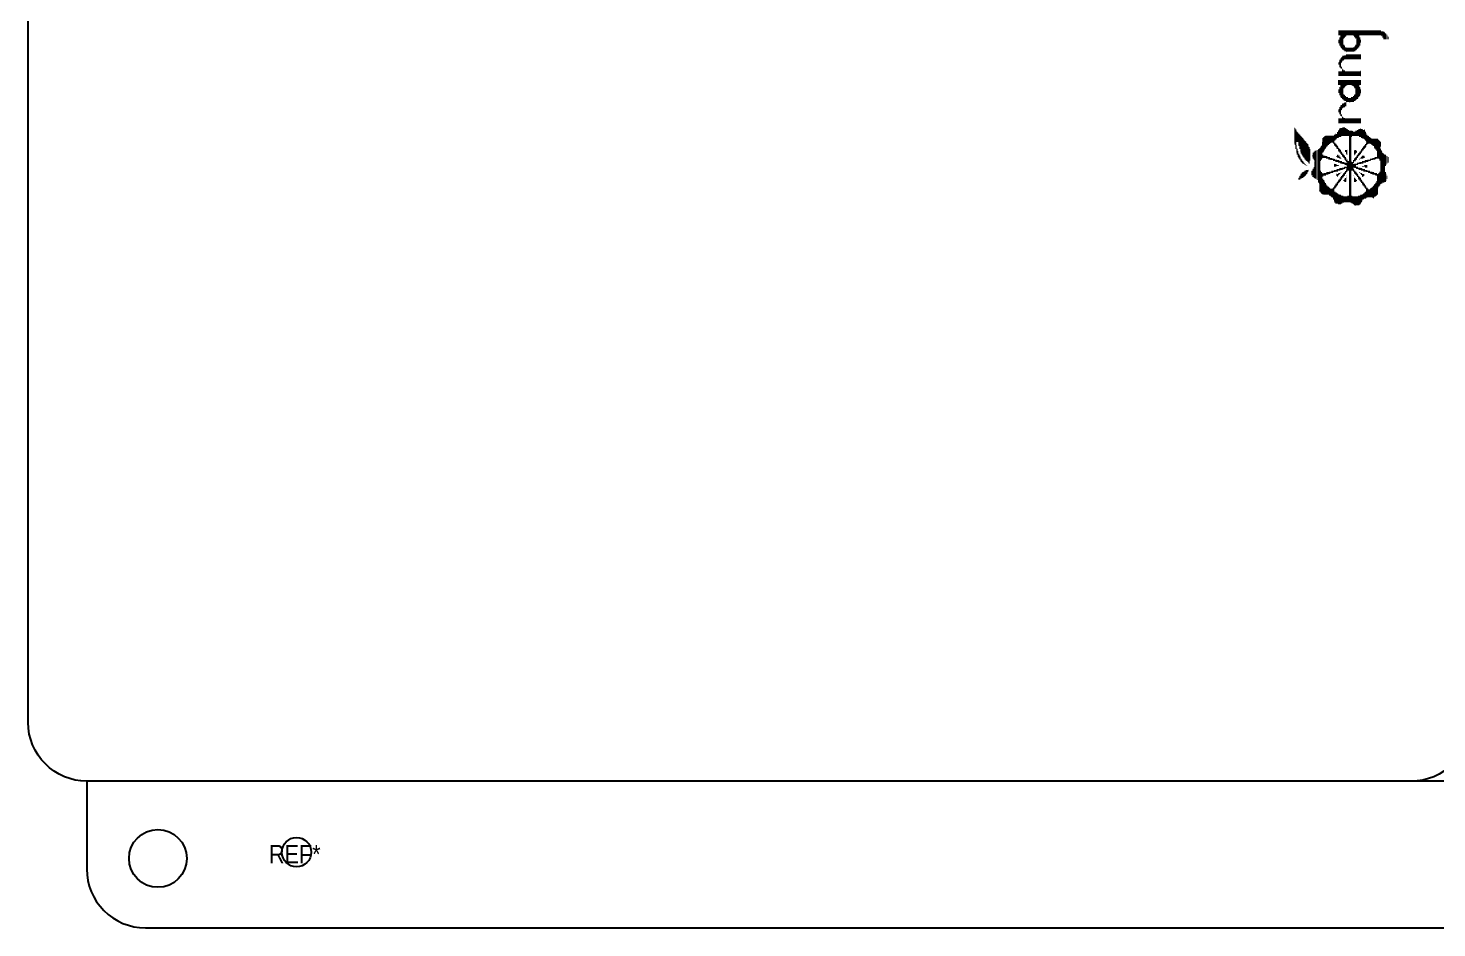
# Model space of a CAD drawing. Extents: x 0 to 107, y 0 to 124.
# Drawn here: x 0 to 48.83, y 0 to 31.17 of the extents above; entities that cross this region are included whole.
import ezdxf

# ---------------------------------------------------------------- set-up
doc = ezdxf.new("R2010")
doc.units = 0
for name, color, linetype in [('BG_OUTLINE', 254, 'CONTINUOUS'), ('BG_SILKSCREEN_TOP', 3, 'CONTINUOUS'), ('PIN_TOP', 80, 'CONTINUOUS'), ('RD_SILKSCREEN_TOP', 142, 'CONTINUOUS')]:
    doc.layers.add(name, color=color, linetype=linetype)

msp = doc.modelspace()

# ---------------------------------------------------------------- linework, layer by layer
at = {"layer": 'BG_OUTLINE'}
for points in [[(0, 7.112), (0, 58.059066, -0.414214), (2.032, 60.091066), (47.950882, 60.091066, -0.414214), (49.982882, 58.059066), (49.982882, 7.112, -0.414214), (47.950882, 5.08), (2.032, 5.08, -0.414214), (0, 7.112)], [(49.982882, 7.112), (49.982882, 58.059066, -0.414214), (52.014882, 60.091066), (97.933764, 60.091066, -0.414214), (99.965764, 58.059066), (99.965764, 7.112, -0.414214), (97.933764, 5.08), (2.032, 5.08), (2.032, 2.032, 0.414214), (4.064, 0), (95.901764, 0, 0.414214), (97.933764, 2.032), (97.933764, 5.08)]]:
    msp.add_lwpolyline(points, format="xyb", dxfattribs=at)
at = {"layer": 'BG_SILKSCREEN_TOP', "const_width": 0.017272}
for points in [[(45.427646, 30.922976), (45.427646, 31.096712)], [(45.427646, 30.644846), (45.427646, 30.766512)], [(45.445172, 30.922976), (45.445172, 31.096712)], [(45.445172, 30.644846), (45.445172, 30.766512)], [(45.462444, 30.922976), (45.462444, 31.096712)], [(45.462444, 30.557978), (45.462444, 30.85338)], [(45.479716, 30.922976), (45.479716, 31.096712)], [(45.479716, 30.557978), (45.479716, 30.85338)], [(45.497242, 30.505908), (45.497242, 31.096712)], [(45.514514, 30.47111), (45.514514, 31.096712)], [(45.53204, 30.47111), (45.53204, 31.096712)], [(45.549312, 30.436566), (45.549312, 31.096712)], [(45.566584, 30.41904), (45.566584, 31.096712)], [(45.58411, 30.41904), (45.58411, 31.096712)], [(45.601382, 30.80131), (45.601382, 31.096712)], [(45.618908, 30.818582), (45.618908, 31.096712)], [(45.63618, 30.836108), (45.63618, 31.096712)], [(45.653452, 30.870906), (45.653452, 31.096712)], [(45.670978, 30.870906), (45.670978, 31.096712)], [(45.68825, 30.888178), (45.68825, 31.096712)], [(45.705776, 30.922976), (45.705776, 31.096712)], [(45.723048, 30.922976), (45.723048, 31.096712)], [(45.74032, 30.922976), (45.74032, 31.096712)], [(45.757846, 30.922976), (45.757846, 31.096712)], [(45.775118, 30.922976), (45.775118, 31.096712)], [(45.792644, 30.922976), (45.792644, 31.096712)], [(45.809916, 30.922976), (45.809916, 31.096712)], [(45.827188, 30.922976), (45.827188, 31.096712)], [(45.844714, 30.922976), (45.844714, 31.096712)], [(45.861986, 30.922976), (45.861986, 31.096712)], [(45.879512, 30.922976), (45.879512, 31.096712)], [(45.896784, 30.922976), (45.896784, 31.096712)], [(45.914056, 30.922976), (45.914056, 31.096712)], [(45.931582, 30.90545), (45.931582, 31.096712)], [(45.948854, 30.90545), (45.948854, 31.096712)], [(45.96638, 30.870906), (45.96638, 31.096712)], [(45.983652, 30.85338), (45.983652, 31.096712)], [(46.000924, 30.836108), (46.000924, 31.096712)], [(46.01845, 30.80131), (46.01845, 31.096712)], [(46.035722, 30.818582), (46.035722, 31.096712)], [(46.053248, 30.41904), (46.053248, 31.096712)], [(46.07052, 30.453838), (46.07052, 31.096712)], [(46.087792, 30.453838), (46.087792, 31.096712)], [(46.105318, 30.47111), (46.105318, 31.096712)], [(46.12259, 30.505908), (46.12259, 31.096712)], [(46.140116, 30.505908), (46.140116, 31.096712)], [(46.157388, 30.922976), (46.157388, 31.096712)], [(46.157388, 30.557978), (46.157388, 30.85338)], [(46.17466, 30.922976), (46.17466, 31.096712)], [(46.17466, 30.557978), (46.17466, 30.85338)], [(46.192186, 30.922976), (46.192186, 31.096712)], [(46.192186, 30.662372), (46.192186, 30.766512)], [(46.209458, 30.922976), (46.209458, 31.096712)], [(46.226984, 30.922976), (46.226984, 31.096712)], [(46.244256, 30.922976), (46.244256, 31.096712)], [(46.261528, 30.922976), (46.261528, 31.096712)], [(46.279054, 30.922976), (46.279054, 31.096712)], [(46.296326, 30.922976), (46.296326, 31.096712)], [(46.313852, 30.922976), (46.313852, 31.096712)], [(46.331124, 30.922976), (46.331124, 31.096712)], [(46.34865, 30.922976), (46.34865, 31.096712)], [(46.365922, 30.922976), (46.365922, 31.096712)], [(46.383194, 30.922976), (46.383194, 31.096712)], [(46.40072, 30.922976), (46.40072, 31.096712)], [(46.417992, 30.922976), (46.417992, 31.096712)], [(46.435518, 30.922976), (46.435518, 31.096712)], [(46.45279, 30.922976), (46.45279, 31.096712)], [(46.470062, 30.922976), (46.470062, 31.096712)], [(46.487588, 30.922976), (46.487588, 31.096712)], [(46.50486, 30.922976), (46.50486, 31.096712)], [(46.522386, 30.922976), (46.522386, 31.096712)], [(46.539658, 30.922976), (46.539658, 31.096712)], [(46.55693, 30.922976), (46.55693, 31.096712)], [(46.574456, 30.922976), (46.574456, 31.096712)], [(46.591728, 30.922976), (46.591728, 31.096712)], [(46.609254, 30.922976), (46.609254, 31.096712)], [(46.626526, 30.922976), (46.626526, 31.096712)], [(46.643798, 30.922976), (46.643798, 31.096712)], [(46.661324, 30.922976), (46.661324, 31.096712)], [(46.678596, 30.922976), (46.678596, 31.096712)], [(46.696122, 30.922976), (46.696122, 31.096712)], [(46.713394, 30.922976), (46.713394, 31.096712)], [(46.730666, 30.922976), (46.730666, 31.096712)], [(46.748192, 30.922976), (46.748192, 31.096712)], [(46.765464, 30.922976), (46.765464, 31.096712)], [(46.78299, 30.922976), (46.78299, 31.096712)], [(46.800262, 30.922976), (46.800262, 31.096712)], [(46.817534, 30.922976), (46.817534, 31.096712)], [(46.83506, 30.922976), (46.83506, 31.096712)], [(46.852332, 30.922976), (46.852332, 31.096712)], [(46.869858, 30.922976), (46.869858, 31.096712)], [(46.88713, 30.922976), (46.88713, 31.096712)], [(46.904402, 30.888178), (46.904402, 31.061914)], [(46.921928, 30.90545), (46.921928, 31.061914)], [(46.9392, 30.90545), (46.9392, 31.061914)], [(46.956726, 30.836108), (46.956726, 31.061914)], [(46.973998, 30.836108), (46.973998, 31.061914)], [(46.99127, 30.784038), (46.99127, 31.044642)], [(47.008796, 30.784038), (47.008796, 31.044642)], [(47.026068, 30.784038), (47.026068, 31.027116)], [(47.043594, 30.784038), (47.043594, 30.992318)], [(47.060866, 30.784038), (47.060866, 30.992318)], [(47.078138, 30.784038), (47.078138, 30.975046)], [(47.095664, 30.784038), (47.095664, 30.940248)], [(47.112936, 30.784038), (47.112936, 30.940248)], [(47.130462, 30.784038), (47.130462, 30.888178)], [(47.147734, 30.784038), (47.147734, 30.870906)], [(45.601382, 30.401768), (45.601382, 30.592776)], [(45.618908, 30.401768), (45.618908, 30.592776)], [(45.63618, 30.36697), (45.63618, 30.557978)], [(45.653452, 30.36697), (45.653452, 30.505908)], [(45.670978, 30.36697), (45.670978, 30.505908)], [(45.68825, 30.332172), (45.68825, 30.505908)], [(45.705776, 30.349698), (45.705776, 30.488636)], [(45.723048, 30.349698), (45.723048, 30.488636)], [(45.74032, 30.349698), (45.74032, 30.488636)], [(45.757846, 30.349698), (45.757846, 30.488636)], [(45.775118, 30.349698), (45.775118, 30.488636)], [(45.792644, 30.349698), (45.792644, 30.488636)], [(45.809916, 30.349698), (45.809916, 30.488636)], [(45.827188, 30.349698), (45.827188, 30.488636)], [(45.844714, 30.349698), (45.844714, 30.488636)], [(45.861986, 30.349698), (45.861986, 30.488636)], [(45.879512, 30.349698), (45.879512, 30.488636)], [(45.896784, 30.349698), (45.896784, 30.488636)], [(45.914056, 30.349698), (45.914056, 30.488636)], [(45.931582, 30.349698), (45.931582, 30.505908)], [(45.948854, 30.349698), (45.948854, 30.505908)], [(45.96638, 30.36697), (45.96638, 30.505908)], [(45.983652, 30.36697), (45.983652, 30.540706)], [(46.000924, 30.36697), (46.000924, 30.557978)], [(46.01845, 30.401768), (46.01845, 30.592776)], [(46.035722, 30.401768), (46.035722, 30.592776)], [(45.427646, 29.897832), (45.427646, 29.9847)], [(45.445172, 29.897832), (45.445172, 30.001972)], [(45.462444, 29.810964), (45.462444, 30.071568)], [(45.479716, 29.810964), (45.479716, 30.071568)], [(45.497242, 29.776166), (45.497242, 30.123638)], [(45.514514, 29.967428), (45.514514, 30.158436)], [(45.514514, 29.758894), (45.514514, 29.828236)], [(45.53204, 29.967428), (45.53204, 30.158436)], [(45.53204, 29.758894), (45.53204, 29.828236)], [(45.549312, 30.001972), (45.549312, 30.175962)], [(45.566584, 30.03677), (45.566584, 30.210506)], [(45.58411, 30.03677), (45.58411, 30.210506)], [(45.601382, 30.054296), (45.601382, 30.210506)], [(45.618908, 30.071568), (45.618908, 30.210506)], [(45.63618, 30.089094), (45.63618, 30.228032)], [(45.653452, 30.089094), (45.653452, 30.228032)], [(45.670978, 30.089094), (45.670978, 30.228032)], [(45.68825, 30.089094), (45.68825, 30.26283)], [(45.705776, 30.089094), (45.705776, 30.26283)], [(45.723048, 30.089094), (45.723048, 30.26283)], [(45.74032, 30.089094), (45.74032, 30.26283)], [(45.757846, 30.089094), (45.757846, 30.26283)], [(45.775118, 30.089094), (45.775118, 30.26283)], [(45.792644, 30.089094), (45.792644, 30.26283)], [(45.809916, 30.089094), (45.809916, 30.26283)], [(45.827188, 30.089094), (45.827188, 30.26283)], [(45.844714, 30.089094), (45.844714, 30.26283)], [(45.861986, 30.089094), (45.861986, 30.26283)], [(45.879512, 30.089094), (45.879512, 30.26283)], [(45.896784, 30.089094), (45.896784, 30.26283)], [(45.914056, 30.089094), (45.914056, 30.26283)], [(45.931582, 30.089094), (45.931582, 30.26283)], [(45.948854, 30.089094), (45.948854, 30.26283)], [(45.96638, 30.089094), (45.96638, 30.26283)], [(45.983652, 30.089094), (45.983652, 30.26283)], [(46.000924, 30.089094), (46.000924, 30.26283)], [(46.01845, 30.089094), (46.01845, 30.26283)], [(46.035722, 30.089094), (46.035722, 30.26283)], [(46.053248, 30.089094), (46.053248, 30.26283)], [(46.07052, 30.089094), (46.07052, 30.26283)], [(46.087792, 30.089094), (46.087792, 30.26283)], [(46.105318, 30.089094), (46.105318, 30.26283)], [(46.12259, 30.089094), (46.12259, 30.26283)], [(46.140116, 30.089094), (46.140116, 30.26283)], [(46.157388, 30.089094), (46.157388, 30.26283)], [(46.17466, 30.089094), (46.17466, 30.26283)], [(46.192186, 30.089094), (46.192186, 30.26283)], [(45.410374, 29.202888), (45.410374, 29.376624)], [(45.427646, 29.515562), (45.427646, 29.672026)], [(45.427646, 29.202888), (45.427646, 29.376624)], [(45.445172, 29.515562), (45.445172, 29.672026)], [(45.445172, 29.202888), (45.445172, 29.376624)], [(45.462444, 29.515562), (45.462444, 29.672026)], [(45.462444, 29.202888), (45.462444, 29.376624)], [(45.479716, 29.515562), (45.479716, 29.672026)], [(45.479716, 29.202888), (45.479716, 29.376624)], [(45.497242, 29.515562), (45.497242, 29.672026)], [(45.497242, 28.768548), (45.497242, 29.376624)], [(45.514514, 29.515562), (45.514514, 29.672026)], [(45.514514, 28.751022), (45.514514, 29.376624)], [(45.53204, 29.515562), (45.53204, 29.672026)], [(45.53204, 28.751022), (45.53204, 29.376624)], [(45.549312, 29.515562), (45.549312, 29.776166)], [(45.549312, 28.716478), (45.549312, 29.376624)], [(45.566584, 29.515562), (45.566584, 29.741368)], [(45.566584, 28.698952), (45.566584, 29.376624)], [(45.58411, 29.515562), (45.58411, 29.741368)], [(45.58411, 28.698952), (45.58411, 29.376624)], [(45.601382, 29.515562), (45.601382, 29.706824)], [(45.601382, 29.081222), (45.601382, 29.376624)], [(45.618908, 29.515562), (45.618908, 29.706824)], [(45.618908, 29.081222), (45.618908, 29.376624)], [(45.63618, 29.515562), (45.63618, 29.706824)], [(45.63618, 29.11602), (45.63618, 29.376624)], [(45.653452, 29.515562), (45.653452, 29.672026)], [(45.653452, 29.150818), (45.653452, 29.376624)], [(45.670978, 29.515562), (45.670978, 29.672026)], [(45.670978, 29.150818), (45.670978, 29.376624)], [(45.68825, 29.515562), (45.68825, 29.672026)], [(45.68825, 29.16809), (45.68825, 29.376624)], [(45.705776, 29.515562), (45.705776, 29.672026)], [(45.705776, 29.185616), (45.705776, 29.376624)], [(45.723048, 29.515562), (45.723048, 29.672026)], [(45.723048, 29.185616), (45.723048, 29.376624)], [(45.74032, 29.515562), (45.74032, 29.672026)], [(45.74032, 29.202888), (45.74032, 29.376624)], [(45.757846, 29.515562), (45.757846, 29.672026)], [(45.757846, 29.202888), (45.757846, 29.376624)], [(45.775118, 29.515562), (45.775118, 29.672026)], [(45.775118, 29.202888), (45.775118, 29.376624)], [(45.792644, 29.515562), (45.792644, 29.672026)], [(45.792644, 29.202888), (45.792644, 29.376624)], [(45.809916, 29.515562), (45.809916, 29.672026)], [(45.809916, 29.202888), (45.809916, 29.376624)], [(45.827188, 29.515562), (45.827188, 29.672026)], [(45.827188, 29.202888), (45.827188, 29.376624)], [(45.844714, 29.515562), (45.844714, 29.672026)], [(45.844714, 29.202888), (45.844714, 29.376624)], [(45.861986, 29.515562), (45.861986, 29.672026)], [(45.861986, 29.202888), (45.861986, 29.376624)], [(45.879512, 29.515562), (45.879512, 29.672026)], [(45.879512, 29.185616), (45.879512, 29.376624)], [(45.896784, 29.515562), (45.896784, 29.672026)], [(45.896784, 29.185616), (45.896784, 29.376624)], [(45.914056, 29.515562), (45.914056, 29.672026)], [(45.914056, 29.16809), (45.914056, 29.376624)], [(45.931582, 29.515562), (45.931582, 29.672026)], [(45.931582, 29.150818), (45.931582, 29.376624)], [(45.948854, 29.515562), (45.948854, 29.672026)], [(45.948854, 29.150818), (45.948854, 29.376624)], [(45.96638, 29.515562), (45.96638, 29.672026)], [(45.96638, 29.11602), (45.96638, 29.376624)], [(45.983652, 29.515562), (45.983652, 29.672026)], [(45.983652, 29.081222), (45.983652, 29.376624)], [(46.000924, 29.515562), (46.000924, 29.672026)], [(46.000924, 29.081222), (46.000924, 29.376624)], [(46.01845, 29.515562), (46.01845, 29.672026)], [(46.01845, 28.664154), (46.01845, 29.376624)], [(46.035722, 29.515562), (46.035722, 29.672026)], [(46.035722, 28.68168), (46.035722, 29.376624)], [(46.053248, 29.515562), (46.053248, 29.672026)], [(46.053248, 28.698952), (46.053248, 29.376624)], [(46.07052, 29.515562), (46.07052, 29.672026)], [(46.07052, 28.716478), (46.07052, 29.376624)], [(46.087792, 29.515562), (46.087792, 29.672026)], [(46.087792, 28.716478), (46.087792, 29.376624)], [(46.105318, 29.515562), (46.105318, 29.672026)], [(46.105318, 28.73375), (46.105318, 29.376624)], [(46.12259, 29.515562), (46.12259, 29.672026)], [(46.12259, 28.78582), (46.12259, 29.376624)], [(46.140116, 29.515562), (46.140116, 29.672026)], [(46.140116, 28.78582), (46.140116, 29.376624)], [(46.157388, 29.515562), (46.157388, 29.672026)], [(46.157388, 29.202888), (46.157388, 29.376624)], [(46.17466, 29.515562), (46.17466, 29.672026)], [(46.17466, 29.202888), (46.17466, 29.376624)], [(46.192186, 29.49829), (46.192186, 29.689298)], [(46.192186, 29.202888), (46.192186, 29.376624)], [(45.427646, 28.924758), (45.427646, 29.046424)], [(45.445172, 28.924758), (45.445172, 29.046424)], [(45.462444, 28.83789), (45.462444, 29.133292)], [(45.479716, 28.83789), (45.479716, 29.11602)], [(45.601382, 28.664154), (45.601382, 28.872688)], [(45.618908, 28.664154), (45.618908, 28.872688)], [(45.63618, 28.646882), (45.63618, 28.855416)], [(45.653452, 28.646882), (45.653452, 28.820618)], [(45.670978, 28.646882), (45.670978, 28.820618)], [(45.931582, 28.612084), (45.931582, 28.820618)], [(45.948854, 28.612084), (45.948854, 28.820618)], [(45.96638, 28.646882), (45.96638, 28.855416)], [(45.983652, 28.646882), (45.983652, 28.872688)], [(46.000924, 28.646882), (46.000924, 28.872688)], [(46.157388, 28.820618), (46.157388, 29.133292)], [(46.17466, 28.83789), (46.17466, 29.11602)], [(46.192186, 28.907486), (46.192186, 29.046424)], [(45.427646, 28.24734), (45.427646, 28.35148)], [(45.445172, 28.24734), (45.445172, 28.369006)], [(45.462444, 28.177744), (45.462444, 28.438348)], [(45.479716, 28.177744), (45.479716, 28.438348)], [(45.497242, 28.125674), (45.497242, 28.490418)], [(45.514514, 28.316682), (45.514514, 28.507944)], [(45.53204, 28.334208), (45.53204, 28.507944)], [(45.549312, 28.369006), (45.549312, 28.542742)], [(45.566584, 28.40355), (45.566584, 28.560014)], [(45.58411, 28.40355), (45.58411, 28.560014)], [(45.601382, 28.421076), (45.601382, 28.560014)], [(45.618908, 28.421076), (45.618908, 28.577286)], [(45.63618, 28.421076), (45.63618, 28.594812)], [(45.653452, 28.455874), (45.653452, 28.594812)], [(45.670978, 28.455874), (45.670978, 28.594812)], [(45.68825, 28.455874), (45.68825, 28.78582)], [(45.705776, 28.612084), (45.705776, 28.78582)], [(45.723048, 28.612084), (45.723048, 28.78582)], [(45.74032, 28.612084), (45.74032, 28.78582)], [(45.757846, 28.612084), (45.757846, 28.751022)], [(45.775118, 28.612084), (45.775118, 28.751022)], [(45.792644, 28.594812), (45.792644, 28.751022)], [(45.809916, 28.594812), (45.809916, 28.751022)], [(45.827188, 28.594812), (45.827188, 28.751022)], [(45.844714, 28.612084), (45.844714, 28.751022)], [(45.861986, 28.612084), (45.861986, 28.78582)], [(45.879512, 28.612084), (45.879512, 28.78582)], [(45.896784, 28.612084), (45.896784, 28.78582)], [(45.914056, 28.612084), (45.914056, 28.78582)], [(45.427646, 27.86507), (45.427646, 28.038806)], [(45.445172, 27.86507), (45.445172, 28.038806)], [(45.462444, 27.86507), (45.462444, 28.038806)], [(45.479716, 27.86507), (45.479716, 28.038806)], [(45.497242, 27.86507), (45.497242, 28.038806)], [(45.514514, 28.108402), (45.514514, 28.177744)], [(45.514514, 27.86507), (45.514514, 28.038806)], [(45.53204, 28.108402), (45.53204, 28.177744)], [(45.53204, 27.86507), (45.53204, 28.038806)], [(45.549312, 27.86507), (45.549312, 28.125674)], [(45.566584, 27.86507), (45.566584, 28.090876)], [(45.58411, 27.86507), (45.58411, 28.090876)], [(45.601382, 27.86507), (45.601382, 28.056078)], [(45.618908, 27.86507), (45.618908, 28.056078)], [(45.63618, 27.86507), (45.63618, 28.056078)], [(45.653452, 27.86507), (45.653452, 28.038806)], [(45.670978, 27.86507), (45.670978, 28.038806)], [(45.68825, 27.86507), (45.68825, 28.038806)], [(45.705776, 27.86507), (45.705776, 28.038806)], [(45.723048, 27.86507), (45.723048, 28.038806)], [(45.74032, 27.86507), (45.74032, 28.038806)], [(45.757846, 27.86507), (45.757846, 28.038806)], [(45.775118, 27.86507), (45.775118, 28.038806)], [(45.792644, 27.86507), (45.792644, 28.038806)], [(45.809916, 27.86507), (45.809916, 28.038806)], [(45.827188, 27.86507), (45.827188, 28.038806)], [(45.844714, 27.86507), (45.844714, 28.038806)], [(45.861986, 27.86507), (45.861986, 28.038806)], [(45.879512, 27.86507), (45.879512, 28.038806)], [(45.896784, 27.86507), (45.896784, 28.038806)], [(45.914056, 27.86507), (45.914056, 28.038806)], [(45.931582, 27.86507), (45.931582, 28.038806)], [(45.948854, 27.86507), (45.948854, 28.038806)], [(45.96638, 27.86507), (45.96638, 28.038806)], [(45.983652, 27.86507), (45.983652, 28.038806)], [(46.000924, 27.86507), (46.000924, 28.038806)], [(46.01845, 27.86507), (46.01845, 28.038806)], [(46.035722, 27.86507), (46.035722, 28.038806)], [(46.053248, 27.86507), (46.053248, 28.038806)], [(46.07052, 27.86507), (46.07052, 28.038806)], [(46.087792, 27.86507), (46.087792, 28.038806)], [(46.105318, 27.86507), (46.105318, 28.038806)], [(46.12259, 27.86507), (46.12259, 28.038806)], [(46.140116, 27.86507), (46.140116, 28.038806)], [(46.157388, 27.86507), (46.157388, 28.038806)], [(46.17466, 27.86507), (46.17466, 28.038806)], [(46.192186, 27.86507), (46.192186, 28.038806)], [(43.89882, 27.170126), (43.89882, 27.726132)], [(43.916092, 27.118056), (43.916092, 27.708606)], [(43.933364, 26.978864), (43.933364, 27.656536)], [(43.95089, 26.978864), (43.95089, 27.656536)], [(43.968162, 27.222196), (43.968162, 27.621738)], [(43.985688, 27.222196), (43.985688, 27.58694)], [(44.00296, 27.222196), (44.00296, 27.569668)], [(44.020232, 27.222196), (44.020232, 27.552396)], [(44.037758, 27.10053), (44.037758, 27.517598)], [(44.05503, 27.083258), (44.05503, 27.517598)], [(44.072556, 26.978864), (44.072556, 27.4828)], [(44.089828, 26.978864), (44.089828, 27.4828)], [(44.1071, 26.891996), (44.1071, 27.448002)], [(44.124626, 26.822654), (44.124626, 27.43073)], [(44.141898, 26.822654), (44.141898, 27.413204)], [(44.159424, 26.77033), (44.159424, 27.395932)], [(44.176696, 26.735786), (44.176696, 27.361134)], [(44.193968, 26.71826), (44.193968, 27.361134)], [(44.87164, 26.857198), (44.87164, 27.361134)], [(44.889166, 26.857198), (44.889166, 27.37866)], [(44.906438, 26.891996), (44.906438, 27.395932)], [(44.92371, 26.909522), (44.92371, 27.395932)], [(44.941236, 26.961592), (44.941236, 27.43073)], [(44.958508, 26.99639), (44.958508, 27.43073)], [(44.976034, 26.99639), (44.976034, 27.448002)], [(44.993306, 27.030934), (44.993306, 27.448002)], [(45.010578, 27.065732), (45.010578, 27.448002)], [(45.028104, 27.065732), (45.028104, 27.448002)], [(45.045376, 27.10053), (45.045376, 27.448002)], [(45.062902, 27.118056), (45.062902, 27.448002)], [(45.080174, 27.118056), (45.080174, 27.448002)], [(45.097446, 27.1526), (45.097446, 27.448002)], [(45.114972, 27.1526), (45.114972, 27.448002)], [(45.132244, 27.170126), (45.132244, 27.448002)], [(45.14977, 27.187398), (45.14977, 27.448002)], [(45.167042, 27.204924), (45.167042, 27.448002)], [(45.184314, 27.204924), (45.184314, 27.448002)], [(45.20184, 27.204924), (45.20184, 27.448002)], [(45.219112, 27.204924), (45.219112, 27.448002)], [(45.236638, 27.170126), (45.236638, 27.448002)], [(45.25391, 27.170126), (45.25391, 27.448002)], [(45.271182, 27.118056), (45.271182, 27.4828)], [(45.288708, 27.274266), (45.288708, 27.4828)], [(45.30598, 27.274266), (45.30598, 27.4828)], [(45.323506, 27.309064), (45.323506, 27.517598)], [(45.340778, 27.309064), (45.340778, 27.500072)], [(45.358304, 27.343862), (45.358304, 27.500072)], [(45.375576, 27.361134), (45.375576, 27.569668)], [(45.392848, 27.361134), (45.392848, 27.569668)], [(45.410374, 27.361134), (45.410374, 27.604466)], [(45.427646, 27.37866), (45.427646, 27.639264)], [(45.445172, 27.395932), (45.445172, 27.656536)], [(45.462444, 27.395932), (45.462444, 27.691334)], [(45.479716, 27.395932), (45.479716, 27.691334)], [(45.497242, 27.395932), (45.497242, 27.708606)], [(45.514514, 27.413204), (45.514514, 27.708606)], [(45.53204, 27.43073), (45.53204, 27.708606)], [(45.549312, 27.43073), (45.549312, 27.708606)], [(45.566584, 27.43073), (45.566584, 27.726132)], [(45.58411, 27.43073), (45.58411, 27.726132)], [(45.601382, 27.43073), (45.601382, 27.726132)], [(45.618908, 27.43073), (45.618908, 27.726132)], [(45.63618, 27.43073), (45.63618, 27.726132)], [(45.653452, 27.43073), (45.653452, 27.708606)], [(45.670978, 27.43073), (45.670978, 27.708606)], [(45.68825, 27.43073), (45.68825, 27.708606)], [(45.705776, 27.43073), (45.705776, 27.673808)], [(45.723048, 27.43073), (45.723048, 27.673808)], [(45.74032, 27.43073), (45.74032, 27.656536)], [(45.757846, 27.43073), (45.757846, 27.639264)], [(45.775118, 27.43073), (45.775118, 27.639264)], [(45.792644, 25.137364), (45.792644, 27.621738)], [(45.809916, 25.137364), (45.809916, 27.621738)], [(45.827188, 25.137364), (45.827188, 27.621738)], [(45.844714, 25.119838), (45.844714, 27.621738)], [(45.861986, 25.119838), (45.861986, 27.621738)], [(45.879512, 27.395932), (45.879512, 27.621738)], [(45.896784, 27.43073), (45.896784, 27.621738)], [(45.914056, 27.43073), (45.914056, 27.604466)], [(45.931582, 27.43073), (45.931582, 27.58694)], [(45.948854, 27.43073), (45.948854, 27.58694)], [(45.96638, 27.43073), (45.96638, 27.58694)], [(45.983652, 27.43073), (45.983652, 27.58694)], [(46.000924, 27.43073), (46.000924, 27.58694)], [(46.01845, 27.43073), (46.01845, 27.621738)], [(46.035722, 27.43073), (46.035722, 27.621738)], [(46.053248, 27.43073), (46.053248, 27.621738)], [(46.07052, 27.43073), (46.07052, 27.639264)], [(46.087792, 27.43073), (46.087792, 27.639264)], [(46.105318, 27.43073), (46.105318, 27.639264)], [(46.12259, 27.43073), (46.12259, 27.673808)], [(46.140116, 27.395932), (46.140116, 27.673808)], [(46.157388, 27.395932), (46.157388, 27.673808)], [(46.17466, 27.395932), (46.17466, 27.673808)], [(46.192186, 27.395932), (46.192186, 27.691334)], [(46.209458, 27.361134), (46.209458, 27.673808)], [(46.226984, 27.361134), (46.226984, 27.673808)], [(46.244256, 27.361134), (46.244256, 27.673808)], [(46.261528, 27.343862), (46.261528, 27.656536)], [(46.279054, 27.343862), (46.279054, 27.639264)], [(46.296326, 27.343862), (46.296326, 27.639264)], [(46.313852, 27.326336), (46.313852, 27.639264)], [(46.331124, 27.309064), (46.331124, 27.656536)], [(46.34865, 27.274266), (46.34865, 27.58694)], [(46.365922, 27.274266), (46.365922, 27.58694)], [(46.383194, 27.239468), (46.383194, 27.53487)], [(46.40072, 27.118056), (46.40072, 27.4828)], [(46.417992, 27.118056), (46.417992, 27.4828)], [(46.435518, 27.1526), (46.435518, 27.448002)], [(46.45279, 27.1526), (46.45279, 27.448002)], [(46.470062, 27.170126), (46.470062, 27.43073)], [(46.487588, 27.170126), (46.487588, 27.395932)], [(46.50486, 27.170126), (46.50486, 27.395932)], [(46.522386, 27.170126), (46.522386, 27.395932)], [(46.539658, 27.1526), (46.539658, 27.361134)], [(46.55693, 27.1526), (46.55693, 27.361134)], [(46.574456, 27.118056), (46.574456, 27.343862)], [(46.591728, 27.118056), (46.591728, 27.343862)], [(46.609254, 27.10053), (46.609254, 27.343862)], [(46.626526, 27.083258), (46.626526, 27.343862)], [(46.643798, 27.083258), (46.643798, 27.343862)], [(46.661324, 27.030934), (46.661324, 27.343862)], [(46.678596, 26.99639), (46.678596, 27.343862)], [(46.696122, 26.99639), (46.696122, 27.343862)], [(46.713394, 26.961592), (46.713394, 27.343862)], [(46.730666, 26.961592), (46.730666, 27.343862)], [(46.748192, 26.909522), (46.748192, 27.343862)], [(46.765464, 26.648918), (46.765464, 27.343862)], [(46.78299, 26.648918), (46.78299, 27.343862)], [(43.968162, 26.857198), (43.968162, 27.118056)], [(43.985688, 26.787856), (43.985688, 26.99639)], [(44.00296, 26.787856), (44.00296, 26.99639)], [(44.020232, 26.700988), (44.020232, 26.909522)], [(44.211494, 26.683462), (44.211494, 27.326336)], [(44.228766, 26.683462), (44.228766, 27.309064)], [(44.246292, 26.648918), (44.246292, 27.291792)], [(44.263564, 26.61412), (44.263564, 27.256994)], [(44.280836, 26.61412), (44.280836, 27.256994)], [(44.298362, 26.579322), (44.298362, 27.239468)], [(44.315634, 26.56205), (44.315634, 27.187398)], [(44.33316, 26.56205), (44.33316, 27.187398)], [(44.350432, 26.527252), (44.350432, 27.1526)], [(44.367958, 26.527252), (44.367958, 27.1526)], [(44.38523, 26.492454), (44.38523, 27.10053)], [(44.402502, 26.475182), (44.402502, 27.04846)], [(44.420028, 26.475182), (44.420028, 27.04846)], [(44.4373, 26.579322), (44.4373, 26.978864)], [(44.541694, 26.648918), (44.541694, 26.857198)], [(44.558966, 26.648918), (44.558966, 26.857198)], [(44.576238, 26.596594), (44.576238, 26.891996)], [(44.593764, 26.544524), (44.593764, 26.891996)], [(44.611036, 25.95372), (44.611036, 26.926794)], [(44.628562, 25.95372), (44.628562, 26.926794)], [(44.645834, 25.95372), (44.645834, 26.926794)], [(44.663106, 25.919176), (44.663106, 26.944066)], [(44.680632, 25.90165), (44.680632, 26.944066)], [(44.697904, 25.90165), (44.697904, 26.944066)], [(44.71543, 26.961592), (44.71543, 26.978864)], [(44.71543, 25.832308), (44.71543, 26.944066)], [(44.732702, 25.79751), (44.732702, 26.978864)], [(44.749974, 25.779984), (44.749974, 26.978864)], [(44.7675, 25.502108), (44.7675, 27.013662)], [(44.784772, 25.502108), (44.784772, 27.013662)], [(44.802298, 26.56205), (44.802298, 27.065732)], [(44.81957, 26.61412), (44.81957, 27.10053)], [(44.836842, 26.61412), (44.836842, 27.10053)], [(44.854368, 26.648918), (44.854368, 27.222196)], [(45.288708, 27.083258), (45.288708, 27.204924)], [(45.30598, 27.083258), (45.30598, 27.204924)], [(45.323506, 27.04846), (45.323506, 27.170126)], [(45.340778, 27.04846), (45.340778, 27.170126)], [(45.358304, 26.99639), (45.358304, 27.135328)], [(45.375576, 26.978864), (45.375576, 27.10053)], [(45.392848, 26.978864), (45.392848, 27.10053)], [(45.410374, 26.926794), (45.410374, 27.065732)], [(45.427646, 26.891996), (45.427646, 27.013662)], [(45.445172, 26.891996), (45.445172, 27.013662)], [(45.462444, 26.857198), (45.462444, 26.978864)], [(45.479716, 26.857198), (45.479716, 26.978864)], [(45.497242, 26.805128), (45.497242, 26.944066)], [(45.514514, 26.787856), (45.514514, 26.891996)], [(45.53204, 26.77033), (45.53204, 26.891996)], [(45.549312, 26.735786), (45.549312, 26.857198)], [(45.653452, 26.874724), (45.653452, 26.944066)], [(45.670978, 26.874724), (45.670978, 26.944066)], [(45.68825, 26.822654), (45.68825, 26.944066)], [(45.705776, 26.787856), (45.705776, 26.944066)], [(45.723048, 26.77033), (45.723048, 26.961592)], [(45.96638, 26.753058), (45.96638, 26.926794)], [(45.983652, 26.787856), (45.983652, 26.944066)], [(46.000924, 26.787856), (46.000924, 26.944066)], [(46.01845, 26.822654), (46.01845, 26.944066)], [(46.035722, 26.839926), (46.035722, 26.926794)], [(46.053248, 26.857198), (46.053248, 26.926794)], [(46.140116, 26.735786), (46.140116, 26.857198)], [(46.157388, 26.77033), (46.157388, 26.891996)], [(46.17466, 26.787856), (46.17466, 26.891996)], [(46.192186, 26.805128), (46.192186, 26.926794)], [(46.209458, 26.857198), (46.209458, 26.961592)], [(46.226984, 26.857198), (46.226984, 26.978864)], [(46.244256, 26.891996), (46.244256, 27.013662)], [(46.261528, 26.926794), (46.261528, 27.030934)], [(46.279054, 26.926794), (46.279054, 27.04846)], [(46.296326, 26.961592), (46.296326, 27.083258)], [(46.313852, 26.978864), (46.313852, 27.083258)], [(46.331124, 26.99639), (46.331124, 27.118056)], [(46.34865, 27.030934), (46.34865, 27.1526)], [(46.365922, 27.030934), (46.365922, 27.1526)], [(46.383194, 27.065732), (46.383194, 27.204924)], [(46.800262, 26.648918), (46.800262, 27.326336)], [(46.817534, 26.648918), (46.817534, 27.291792)], [(46.83506, 26.631392), (46.83506, 27.291792)], [(46.852332, 26.579322), (46.852332, 27.256994)], [(46.869858, 26.579322), (46.869858, 27.256994)], [(46.88713, 27.065732), (46.88713, 27.222196)], [(46.88713, 25.762712), (46.88713, 26.99639)], [(46.904402, 25.779984), (46.904402, 26.944066)], [(46.921928, 25.779984), (46.921928, 26.926794)], [(46.9392, 25.779984), (46.9392, 26.891996)], [(44.037758, 26.66619), (44.037758, 26.822654)], [(44.05503, 26.648918), (44.05503, 26.822654)], [(44.072556, 26.61412), (44.072556, 26.77033)], [(44.089828, 26.61412), (44.089828, 26.753058)], [(44.1071, 26.56205), (44.1071, 26.700988)], [(44.124626, 26.527252), (44.124626, 26.648918)], [(44.141898, 26.527252), (44.141898, 26.648918)], [(44.159424, 26.492454), (44.159424, 26.61412)], [(44.176696, 26.475182), (44.176696, 26.56205)], [(44.193968, 26.475182), (44.193968, 26.56205)], [(44.211494, 26.457656), (44.211494, 26.527252)], [(44.228766, 26.457656), (44.228766, 26.509726)], [(44.246292, 26.440384), (44.246292, 26.492454)], [(44.263564, 26.422858), (44.263564, 26.457656)], [(44.280836, 26.422858), (44.280836, 26.457656)], [(44.298362, 26.405586), (44.298362, 26.422858)], [(44.315634, 26.388314), (44.315634, 26.405586)], [(44.33316, 26.388314), (44.33316, 26.405586)], [(44.524168, 26.71826), (44.524168, 26.77033)], [(44.593764, 25.971246), (44.593764, 26.527252)], [(44.87164, 26.66619), (44.87164, 26.787856)], [(44.889166, 26.66619), (44.889166, 26.787856)], [(44.906438, 26.66619), (44.906438, 26.753058)], [(44.92371, 26.66619), (44.92371, 26.753058)], [(44.941236, 26.66619), (44.941236, 26.753058)], [(44.958508, 26.66619), (44.958508, 26.753058)], [(44.976034, 26.66619), (44.976034, 26.735786)], [(44.993306, 26.648918), (44.993306, 26.735786)], [(45.010578, 26.648918), (45.010578, 26.735786)], [(45.028104, 26.648918), (45.028104, 26.735786)], [(45.045376, 26.648918), (45.045376, 26.700988)], [(45.062902, 26.648918), (45.062902, 26.700988)], [(45.080174, 26.61412), (45.080174, 26.700988)], [(45.097446, 26.61412), (45.097446, 26.700988)], [(45.114972, 26.61412), (45.114972, 26.700988)], [(45.132244, 26.61412), (45.132244, 26.66619)], [(45.14977, 26.596594), (45.14977, 26.66619)], [(45.167042, 26.596594), (45.167042, 26.66619)], [(45.184314, 26.596594), (45.184314, 26.66619)], [(45.20184, 26.596594), (45.20184, 26.66619)], [(45.219112, 26.596594), (45.219112, 26.648918)], [(45.236638, 26.56205), (45.236638, 26.648918)], [(45.25391, 26.56205), (45.25391, 26.648918)], [(45.271182, 26.56205), (45.271182, 26.648918)], [(45.271182, 26.353516), (45.271182, 26.475182)], [(45.288708, 26.56205), (45.288708, 26.631392)], [(45.288708, 26.370788), (45.288708, 26.457656)], [(45.30598, 26.56205), (45.30598, 26.61412)], [(45.30598, 26.370788), (45.30598, 26.457656)], [(45.323506, 26.527252), (45.323506, 26.61412)], [(45.323506, 26.370788), (45.323506, 26.457656)], [(45.340778, 26.527252), (45.340778, 26.61412)], [(45.340778, 26.370788), (45.340778, 26.457656)], [(45.358304, 26.700988), (45.358304, 26.735786)], [(45.358304, 26.527252), (45.358304, 26.61412)], [(45.358304, 26.388314), (45.358304, 26.440384)], [(45.375576, 26.683462), (45.375576, 26.77033)], [(45.375576, 26.527252), (45.375576, 26.596594)], [(45.375576, 26.388314), (45.375576, 26.422858)], [(45.392848, 26.683462), (45.392848, 26.787856)], [(45.392848, 26.527252), (45.392848, 26.596594)], [(45.392848, 26.388314), (45.392848, 26.422858)], [(45.410374, 26.683462), (45.410374, 26.787856)], [(45.410374, 26.509726), (45.410374, 26.596594)], [(45.410374, 26.388314), (45.410374, 26.422858)], [(45.427646, 26.66619), (45.427646, 26.753058)], [(45.427646, 26.509726), (45.427646, 26.596594)], [(45.427646, 26.405586), (45.427646, 26.422858)], [(45.445172, 26.66619), (45.445172, 26.77033)], [(45.445172, 26.509726), (45.445172, 26.596594)], [(45.462444, 26.648918), (45.462444, 26.71826)], [(45.462444, 26.509726), (45.462444, 26.56205)], [(45.479716, 26.648918), (45.479716, 26.71826)], [(45.479716, 26.492454), (45.479716, 26.56205)], [(45.497242, 26.648918), (45.497242, 26.683462)], [(45.497242, 26.475182), (45.497242, 26.56205)], [(45.514514, 26.475182), (45.514514, 26.56205)], [(45.53204, 26.631392), (45.53204, 26.648918)], [(45.53204, 26.475182), (45.53204, 26.56205)], [(45.549312, 26.475182), (45.549312, 26.527252)], [(45.566584, 26.700988), (45.566584, 26.822654)], [(45.566584, 26.457656), (45.566584, 26.527252)], [(45.58411, 26.700988), (45.58411, 26.822654)], [(45.58411, 26.457656), (45.58411, 26.527252)], [(45.601382, 26.66619), (45.601382, 26.787856)], [(45.601382, 26.457656), (45.601382, 26.527252)], [(45.618908, 26.66619), (45.618908, 26.77033)], [(45.618908, 26.457656), (45.618908, 26.527252)], [(45.63618, 26.61412), (45.63618, 26.753058)], [(45.63618, 26.440384), (45.63618, 26.509726)], [(45.63618, 26.28392), (45.63618, 26.370788)], [(45.653452, 26.579322), (45.653452, 26.700988)], [(45.653452, 26.422858), (45.653452, 26.509726)], [(45.653452, 26.301446), (45.653452, 26.370788)], [(45.670978, 26.579322), (45.670978, 26.700988)], [(45.670978, 26.422858), (45.670978, 26.509726)], [(45.670978, 26.318718), (45.670978, 26.370788)], [(45.68825, 26.544524), (45.68825, 26.66619)], [(45.68825, 26.422858), (45.68825, 26.492454)], [(45.68825, 26.318718), (45.68825, 26.370788)], [(45.705776, 26.509726), (45.705776, 26.61412)], [(45.705776, 26.405586), (45.705776, 26.492454)], [(45.705776, 26.17978), (45.705776, 26.370788)], [(45.723048, 26.509726), (45.723048, 26.631392)], [(45.723048, 26.17978), (45.723048, 26.492454)], [(45.74032, 26.23185), (45.74032, 26.579322)], [(45.757846, 26.23185), (45.757846, 26.56205)], [(45.775118, 26.23185), (45.775118, 26.56205)], [(45.879512, 26.23185), (45.879512, 26.544524)], [(45.896784, 26.23185), (45.896784, 26.527252)], [(45.914056, 26.23185), (45.914056, 26.527252)], [(45.931582, 26.475182), (45.931582, 26.596594)], [(45.931582, 26.197052), (45.931582, 26.457656)], [(45.948854, 26.492454), (45.948854, 26.596594)], [(45.948854, 26.33599), (45.948854, 26.457656)], [(45.96638, 26.527252), (45.96638, 26.631392)], [(45.96638, 26.33599), (45.96638, 26.457656)], [(45.983652, 26.56205), (45.983652, 26.66619)], [(45.983652, 26.318718), (45.983652, 26.475182)], [(46.000924, 26.544524), (46.000924, 26.66619)], [(46.000924, 26.318718), (46.000924, 26.475182)], [(46.01845, 26.579322), (46.01845, 26.700988)], [(46.01845, 26.318718), (46.01845, 26.475182)], [(46.035722, 26.596594), (46.035722, 26.700988)], [(46.035722, 26.422858), (46.035722, 26.475182)], [(46.035722, 26.301446), (46.035722, 26.370788)], [(46.053248, 26.61412), (46.053248, 26.753058)], [(46.053248, 26.422858), (46.053248, 26.475182)], [(46.053248, 26.28392), (46.053248, 26.370788)], [(46.07052, 26.66619), (46.07052, 26.787856)], [(46.07052, 26.422858), (46.07052, 26.509726)], [(46.07052, 26.28392), (46.07052, 26.370788)], [(46.087792, 26.66619), (46.087792, 26.787856)], [(46.087792, 26.422858), (46.087792, 26.509726)], [(46.087792, 26.28392), (46.087792, 26.370788)], [(46.105318, 26.700988), (46.105318, 26.822654)], [(46.105318, 26.457656), (46.105318, 26.509726)], [(46.105318, 26.422858), (46.105318, 26.440384)], [(46.12259, 26.735786), (46.12259, 26.839926)], [(46.12259, 26.457656), (46.12259, 26.509726)], [(46.140116, 26.457656), (46.140116, 26.509726)], [(46.157388, 26.61412), (46.157388, 26.648918)], [(46.157388, 26.457656), (46.157388, 26.527252)], [(46.17466, 26.631392), (46.17466, 26.648918)], [(46.17466, 26.457656), (46.17466, 26.527252)], [(46.192186, 26.648918), (46.192186, 26.683462)], [(46.192186, 26.457656), (46.192186, 26.527252)], [(46.209458, 26.648918), (46.209458, 26.71826)], [(46.209458, 26.475182), (46.209458, 26.527252)], [(46.226984, 26.648918), (46.226984, 26.71826)], [(46.226984, 26.475182), (46.226984, 26.527252)], [(46.244256, 26.648918), (46.244256, 26.753058)], [(46.244256, 26.475182), (46.244256, 26.56205)], [(46.244256, 26.370788), (46.244256, 26.388314)], [(46.261528, 26.648918), (46.261528, 26.753058)], [(46.261528, 26.475182), (46.261528, 26.56205)], [(46.261528, 26.370788), (46.261528, 26.388314)], [(46.279054, 26.648918), (46.279054, 26.753058)], [(46.279054, 26.475182), (46.279054, 26.56205)], [(46.279054, 26.370788), (46.279054, 26.388314)], [(46.296326, 26.66619), (46.296326, 26.753058)], [(46.296326, 26.509726), (46.296326, 26.56205)], [(46.296326, 26.370788), (46.296326, 26.388314)], [(46.313852, 26.66619), (46.313852, 26.753058)], [(46.313852, 26.509726), (46.313852, 26.56205)], [(46.313852, 26.370788), (46.313852, 26.405586)], [(46.331124, 26.683462), (46.331124, 26.71826)], [(46.331124, 26.509726), (46.331124, 26.579322)], [(46.331124, 26.370788), (46.331124, 26.422858)], [(46.34865, 26.509726), (46.34865, 26.596594)], [(46.34865, 26.33599), (46.34865, 26.422858)], [(46.365922, 26.509726), (46.365922, 26.596594)], [(46.365922, 26.33599), (46.365922, 26.422858)], [(46.383194, 26.527252), (46.383194, 26.596594)], [(46.383194, 26.33599), (46.383194, 26.422858)], [(46.40072, 26.527252), (46.40072, 26.596594)], [(46.40072, 26.33599), (46.40072, 26.422858)], [(46.417992, 26.527252), (46.417992, 26.596594)], [(46.417992, 26.33599), (46.417992, 26.422858)], [(46.435518, 26.527252), (46.435518, 26.61412)], [(46.45279, 26.527252), (46.45279, 26.61412)], [(46.470062, 26.56205), (46.470062, 26.61412)], [(46.487588, 26.56205), (46.487588, 26.61412)], [(46.50486, 26.56205), (46.50486, 26.61412)], [(46.522386, 26.56205), (46.522386, 26.648918)], [(46.539658, 26.579322), (46.539658, 26.648918)], [(46.55693, 26.596594), (46.55693, 26.648918)], [(46.574456, 26.596594), (46.574456, 26.648918)], [(46.591728, 26.596594), (46.591728, 26.648918)], [(46.609254, 26.596594), (46.609254, 26.66619)], [(46.626526, 26.61412), (46.626526, 26.66619)], [(46.643798, 26.61412), (46.643798, 26.66619)], [(46.661324, 26.61412), (46.661324, 26.66619)], [(46.678596, 26.683462), (46.678596, 26.700988)], [(46.678596, 26.61412), (46.678596, 26.66619)], [(46.696122, 26.61412), (46.696122, 26.700988)], [(46.713394, 26.631392), (46.713394, 26.700988)], [(46.730666, 26.648918), (46.730666, 26.700988)], [(46.748192, 26.648918), (46.748192, 26.700988)], [(46.956726, 25.814782), (46.956726, 26.839926)], [(46.973998, 25.814782), (46.973998, 26.839926)], [(46.99127, 25.814782), (46.99127, 26.822654)], [(47.008796, 25.814782), (47.008796, 26.805128)], [(47.026068, 25.832308), (47.026068, 26.787856)], [(47.043594, 26.388314), (47.043594, 26.787856)], [(47.060866, 26.388314), (47.060866, 26.787856)], [(47.078138, 26.422858), (47.078138, 26.753058)], [(47.095664, 26.475182), (47.095664, 26.735786)], [(47.112936, 26.475182), (47.112936, 26.735786)], [(47.130462, 26.509726), (47.130462, 26.71826)], [(47.147734, 26.509726), (47.147734, 26.700988)], [(44.037758, 25.919176), (44.037758, 25.971246)], [(44.05503, 25.919176), (44.05503, 25.988518)], [(44.072556, 25.919176), (44.072556, 26.058114)], [(44.089828, 25.919176), (44.089828, 26.040588)], [(44.1071, 25.95372), (44.1071, 26.092912)], [(44.124626, 25.95372), (44.124626, 26.12771)], [(44.141898, 25.95372), (44.141898, 26.12771)], [(44.159424, 25.971246), (44.159424, 26.162254)], [(44.176696, 25.971246), (44.176696, 26.17978)], [(44.193968, 25.971246), (44.193968, 26.17978)], [(44.211494, 26.006044), (44.211494, 26.197052)], [(44.228766, 26.006044), (44.228766, 26.197052)], [(44.246292, 26.023316), (44.246292, 26.23185)], [(44.263564, 26.040588), (44.263564, 26.23185)], [(44.280836, 26.040588), (44.280836, 26.23185)], [(44.298362, 26.075386), (44.298362, 26.249122)], [(44.315634, 26.110184), (44.315634, 26.249122)], [(44.33316, 26.110184), (44.33316, 26.249122)], [(44.350432, 26.162254), (44.350432, 26.249122)], [(44.367958, 26.17978), (44.367958, 26.249122)], [(44.38523, 26.23185), (44.38523, 26.266648)], [(44.48937, 26.058114), (44.48937, 26.23185)], [(44.506896, 26.075386), (44.506896, 26.214578)], [(44.524168, 26.006044), (44.524168, 26.266648)], [(44.541694, 26.006044), (44.541694, 26.301446)], [(44.558966, 26.006044), (44.558966, 26.301446)], [(44.576238, 25.971246), (44.576238, 26.353516)], [(44.802298, 25.46731), (44.802298, 26.23185)], [(44.81957, 25.432512), (44.81957, 26.17978)], [(44.836842, 25.432512), (44.836842, 26.17978)], [(44.854368, 25.41524), (44.854368, 26.144982)], [(44.87164, 26.12771), (44.87164, 26.144982)], [(44.87164, 26.023316), (44.87164, 26.110184)], [(44.87164, 25.41524), (44.87164, 25.95372)], [(44.889166, 26.12771), (44.889166, 26.144982)], [(44.889166, 26.023316), (44.889166, 26.110184)], [(44.889166, 25.41524), (44.889166, 25.95372)], [(44.906438, 26.12771), (44.906438, 26.144982)], [(44.906438, 26.058114), (44.906438, 26.110184)], [(44.906438, 25.397968), (44.906438, 25.90165)], [(44.92371, 26.058114), (44.92371, 26.144982)], [(44.92371, 25.397968), (44.92371, 25.90165)], [(44.941236, 26.058114), (44.941236, 26.144982)], [(44.958508, 26.058114), (44.958508, 26.144982)], [(44.976034, 26.058114), (44.976034, 26.144982)], [(44.993306, 26.092912), (44.993306, 26.144982)], [(45.010578, 26.092912), (45.010578, 26.17978)], [(45.028104, 26.092912), (45.028104, 26.17978)], [(45.045376, 26.092912), (45.045376, 26.17978)], [(45.062902, 26.092912), (45.062902, 26.17978)], [(45.080174, 26.110184), (45.080174, 26.17978)], [(45.097446, 26.110184), (45.097446, 26.197052)], [(45.114972, 26.110184), (45.114972, 26.197052)], [(45.132244, 26.110184), (45.132244, 26.197052)], [(45.14977, 26.144982), (45.14977, 26.197052)], [(45.167042, 26.144982), (45.167042, 26.197052)], [(45.184314, 26.144982), (45.184314, 26.23185)], [(45.20184, 26.144982), (45.20184, 26.23185)], [(45.219112, 26.144982), (45.219112, 26.23185)], [(45.236638, 26.162254), (45.236638, 26.23185)], [(45.25391, 26.17978), (45.25391, 26.23185)], [(45.271182, 26.17978), (45.271182, 26.249122)], [(45.288708, 26.17978), (45.288708, 26.249122)], [(45.30598, 26.17978), (45.30598, 26.249122)], [(45.323506, 26.197052), (45.323506, 26.249122)], [(45.340778, 26.197052), (45.340778, 26.249122)], [(45.358304, 26.266648), (45.358304, 26.28392)], [(45.358304, 26.197052), (45.358304, 26.249122)], [(45.358304, 26.040588), (45.358304, 26.12771)], [(45.375576, 26.197052), (45.375576, 26.28392)], [(45.375576, 26.023316), (45.375576, 26.110184)], [(45.392848, 26.197052), (45.392848, 26.28392)], [(45.392848, 26.023316), (45.392848, 26.110184)], [(45.410374, 26.23185), (45.410374, 26.28392)], [(45.410374, 26.040588), (45.410374, 26.12771)], [(45.410374, 25.762712), (45.410374, 25.884378)], [(45.427646, 26.23185), (45.427646, 26.28392)], [(45.427646, 26.075386), (45.427646, 26.144982)], [(45.427646, 25.79751), (45.427646, 25.919176)], [(45.445172, 26.23185), (45.445172, 26.28392)], [(45.445172, 26.075386), (45.445172, 26.144982)], [(45.445172, 25.79751), (45.445172, 25.919176)], [(45.462444, 26.23185), (45.462444, 26.318718)], [(45.462444, 26.110184), (45.462444, 26.144982)], [(45.462444, 25.832308), (45.462444, 25.95372)], [(45.479716, 26.23185), (45.479716, 26.318718)], [(45.479716, 26.110184), (45.479716, 26.144982)], [(45.479716, 25.84958), (45.479716, 25.95372)], [(45.497242, 26.249122), (45.497242, 26.318718)], [(45.497242, 26.144982), (45.497242, 26.162254)], [(45.497242, 25.866852), (45.497242, 26.006044)], [(45.514514, 26.249122), (45.514514, 26.318718)], [(45.514514, 26.162254), (45.514514, 26.17978)], [(45.514514, 25.919176), (45.514514, 26.040588)], [(45.53204, 26.249122), (45.53204, 26.318718)], [(45.53204, 25.919176), (45.53204, 26.040588)], [(45.549312, 26.249122), (45.549312, 26.33599)], [(45.549312, 25.95372), (45.549312, 26.075386)], [(45.566584, 26.266648), (45.566584, 26.33599)], [(45.566584, 25.988518), (45.566584, 26.092912)], [(45.58411, 26.266648), (45.58411, 26.33599)], [(45.58411, 25.988518), (45.58411, 26.110184)], [(45.601382, 26.28392), (45.601382, 26.33599)], [(45.601382, 26.023316), (45.601382, 26.144982)], [(45.601382, 25.866852), (45.601382, 25.90165)], [(45.618908, 26.28392), (45.618908, 26.353516)], [(45.618908, 26.040588), (45.618908, 26.144982)], [(45.618908, 25.866852), (45.618908, 25.90165)], [(45.63618, 26.058114), (45.63618, 26.17978)], [(45.63618, 25.832308), (45.63618, 25.95372)], [(45.653452, 26.110184), (45.653452, 26.214578)], [(45.653452, 25.832308), (45.653452, 25.971246)], [(45.670978, 26.110184), (45.670978, 26.214578)], [(45.670978, 25.832308), (45.670978, 25.971246)], [(45.68825, 26.144982), (45.68825, 26.266648)], [(45.68825, 25.84958), (45.68825, 26.023316)], [(45.705776, 26.040588), (45.705776, 26.058114)], [(45.948854, 26.197052), (45.948854, 26.301446)], [(45.948854, 26.040588), (45.948854, 26.058114)], [(45.96638, 26.144982), (45.96638, 26.266648)], [(45.96638, 25.832308), (45.96638, 26.023316)], [(45.983652, 26.110184), (45.983652, 26.23185)], [(45.983652, 25.832308), (45.983652, 25.971246)], [(46.000924, 26.110184), (46.000924, 26.23185)], [(46.000924, 25.832308), (46.000924, 25.971246)], [(46.01845, 26.075386), (46.01845, 26.197052)], [(46.01845, 25.832308), (46.01845, 25.936448)], [(46.035722, 26.075386), (46.035722, 26.197052)], [(46.035722, 25.84958), (46.035722, 25.919176)], [(46.053248, 26.040588), (46.053248, 26.162254)], [(46.053248, 25.866852), (46.053248, 25.90165)], [(46.07052, 26.006044), (46.07052, 26.12771)], [(46.087792, 26.006044), (46.087792, 26.12771)], [(46.105318, 26.28392), (46.105318, 26.33599)], [(46.105318, 25.95372), (46.105318, 26.092912)], [(46.12259, 26.266648), (46.12259, 26.33599)], [(46.12259, 25.919176), (46.12259, 26.040588)], [(46.140116, 26.249122), (46.140116, 26.33599)], [(46.140116, 25.919176), (46.140116, 26.040588)], [(46.157388, 26.249122), (46.157388, 26.33599)], [(46.157388, 26.144982), (46.157388, 26.17978)], [(46.157388, 25.884378), (46.157388, 26.006044)], [(46.17466, 26.249122), (46.17466, 26.33599)], [(46.17466, 26.144982), (46.17466, 26.162254)], [(46.17466, 25.884378), (46.17466, 26.006044)], [(46.192186, 26.249122), (46.192186, 26.318718)], [(46.192186, 26.110184), (46.192186, 26.144982)], [(46.192186, 25.832308), (46.192186, 25.971246)], [(46.209458, 26.23185), (46.209458, 26.318718)], [(46.209458, 26.075386), (46.209458, 26.144982)], [(46.209458, 25.79751), (46.209458, 25.919176)], [(46.226984, 26.23185), (46.226984, 26.318718)], [(46.226984, 26.075386), (46.226984, 26.144982)], [(46.226984, 25.79751), (46.226984, 25.919176)], [(46.244256, 26.23185), (46.244256, 26.318718)], [(46.244256, 26.023316), (46.244256, 26.12771)], [(46.244256, 25.762712), (46.244256, 25.884378)], [(46.261528, 26.23185), (46.261528, 26.28392)], [(46.261528, 26.006044), (46.261528, 26.110184)], [(46.279054, 26.23185), (46.279054, 26.28392)], [(46.279054, 26.006044), (46.279054, 26.110184)], [(46.296326, 26.197052), (46.296326, 26.28392)], [(46.296326, 26.040588), (46.296326, 26.110184)], [(46.313852, 26.197052), (46.313852, 26.28392)], [(46.313852, 26.040588), (46.313852, 26.110184)], [(46.331124, 26.197052), (46.331124, 26.28392)], [(46.34865, 26.197052), (46.34865, 26.249122)], [(46.365922, 26.197052), (46.365922, 26.249122)], [(46.383194, 26.17978), (46.383194, 26.249122)], [(46.40072, 26.17978), (46.40072, 26.249122)], [(46.417992, 26.17978), (46.417992, 26.249122)], [(46.435518, 26.17978), (46.435518, 26.23185)], [(46.45279, 26.162254), (46.45279, 26.23185)], [(46.470062, 26.144982), (46.470062, 26.23185)], [(46.487588, 26.144982), (46.487588, 26.23185)], [(46.50486, 26.144982), (46.50486, 26.23185)], [(46.522386, 26.144982), (46.522386, 26.197052)], [(46.539658, 26.110184), (46.539658, 26.197052)], [(46.55693, 26.110184), (46.55693, 26.197052)], [(46.574456, 26.110184), (46.574456, 26.197052)], [(46.591728, 26.110184), (46.591728, 26.197052)], [(46.609254, 26.092912), (46.609254, 26.17978)], [(46.626526, 26.092912), (46.626526, 26.17978)], [(46.643798, 26.092912), (46.643798, 26.17978)], [(46.661324, 26.092912), (46.661324, 26.162254)], [(46.678596, 26.092912), (46.678596, 26.144982)], [(46.696122, 26.075386), (46.696122, 26.144982)], [(46.713394, 26.058114), (46.713394, 26.144982)], [(46.730666, 26.058114), (46.730666, 26.144982)], [(46.748192, 26.058114), (46.748192, 26.144982)], [(46.765464, 25.397968), (46.765464, 26.110184)], [(46.78299, 25.397968), (46.78299, 26.110184)], [(46.800262, 25.623774), (46.800262, 26.110184)], [(46.817534, 25.675844), (46.817534, 26.144982)], [(46.83506, 25.675844), (46.83506, 26.144982)], [(46.852332, 25.710642), (46.852332, 26.197052)], [(46.869858, 25.727914), (46.869858, 26.197052)], [(47.043594, 25.832308), (47.043594, 26.17978)], [(47.060866, 25.832308), (47.060866, 26.17978)], [(47.078138, 25.866852), (47.078138, 26.12771)], [(47.095664, 25.936448), (47.095664, 26.058114)], [(47.112936, 25.936448), (47.112936, 26.058114)], [(44.749974, 25.536906), (44.749974, 25.554178)], [(44.941236, 25.397968), (44.941236, 25.84958)], [(44.958508, 25.397968), (44.958508, 25.79751)], [(44.976034, 25.397968), (44.976034, 25.79751)], [(44.993306, 25.397968), (44.993306, 25.762712)], [(45.010578, 25.397968), (45.010578, 25.727914)], [(45.028104, 25.397968), (45.028104, 25.727914)], [(45.045376, 25.397968), (45.045376, 25.693116)], [(45.062902, 25.397968), (45.062902, 25.675844)], [(45.080174, 25.397968), (45.080174, 25.675844)], [(45.097446, 25.36317), (45.097446, 25.641046)], [(45.114972, 25.36317), (45.114972, 25.641046)], [(45.132244, 25.36317), (45.132244, 25.623774)], [(45.14977, 25.345644), (45.14977, 25.606248)], [(45.167042, 25.328372), (45.167042, 25.606248)], [(45.184314, 25.3111), (45.184314, 25.606248)], [(45.20184, 25.3111), (45.20184, 25.606248)], [(45.219112, 25.293574), (45.219112, 25.623774)], [(45.236638, 25.241504), (45.236638, 25.658572)], [(45.25391, 25.224232), (45.25391, 25.658572)], [(45.271182, 25.171908), (45.271182, 25.693116)], [(45.288708, 25.606248), (45.288708, 25.727914)], [(45.288708, 25.119838), (45.288708, 25.502108)], [(45.30598, 25.606248), (45.30598, 25.727914)], [(45.30598, 25.119838), (45.30598, 25.51938)], [(45.323506, 25.641046), (45.323506, 25.779984)], [(45.323506, 25.08504), (45.323506, 25.484836)], [(45.340778, 25.658572), (45.340778, 25.762712)], [(45.340778, 25.08504), (45.340778, 25.484836)], [(45.358304, 25.693116), (45.358304, 25.814782)], [(45.358304, 25.08504), (45.358304, 25.46731)], [(45.375576, 25.727914), (45.375576, 25.84958)], [(45.375576, 25.08504), (45.375576, 25.450038)], [(45.392848, 25.727914), (45.392848, 25.84958)], [(45.392848, 25.08504), (45.392848, 25.450038)], [(45.410374, 25.067768), (45.410374, 25.432512)], [(45.427646, 25.067768), (45.427646, 25.41524)], [(45.445172, 25.067768), (45.445172, 25.41524)], [(45.462444, 25.067768), (45.462444, 25.397968)], [(45.479716, 25.067768), (45.479716, 25.397968)], [(45.497242, 25.067768), (45.497242, 25.397968)], [(46.192186, 25.08504), (46.192186, 25.397968)], [(46.209458, 25.137364), (46.209458, 25.397968)], [(46.226984, 25.137364), (46.226984, 25.397968)], [(46.244256, 25.171908), (46.244256, 25.41524)], [(46.261528, 25.727914), (46.261528, 25.84958)], [(46.261528, 25.224232), (46.261528, 25.41524)], [(46.279054, 25.727914), (46.279054, 25.84958)], [(46.279054, 25.224232), (46.279054, 25.432512)], [(46.296326, 25.693116), (46.296326, 25.814782)], [(46.296326, 25.241504), (46.296326, 25.450038)], [(46.313852, 25.693116), (46.313852, 25.79751)], [(46.313852, 25.258776), (46.313852, 25.450038)], [(46.331124, 25.641046), (46.331124, 25.762712)], [(46.331124, 25.258776), (46.331124, 25.484836)], [(46.34865, 25.606248), (46.34865, 25.727914)], [(46.34865, 25.258776), (46.34865, 25.502108)], [(46.365922, 25.606248), (46.365922, 25.727914)], [(46.365922, 25.258776), (46.365922, 25.502108)], [(46.383194, 25.276302), (46.383194, 25.693116)], [(46.40072, 25.293574), (46.40072, 25.641046)], [(46.417992, 25.293574), (46.417992, 25.658572)], [(46.435518, 25.3111), (46.435518, 25.623774)], [(46.45279, 25.3111), (46.45279, 25.606248)], [(46.470062, 25.3111), (46.470062, 25.588976)], [(46.487588, 25.3111), (46.487588, 25.588976)], [(46.50486, 25.3111), (46.50486, 25.588976)], [(46.522386, 25.3111), (46.522386, 25.623774)], [(46.539658, 25.3111), (46.539658, 25.623774)], [(46.55693, 25.3111), (46.55693, 25.641046)], [(46.574456, 25.3111), (46.574456, 25.641046)], [(46.591728, 25.293574), (46.591728, 25.658572)], [(46.609254, 25.293574), (46.609254, 25.675844)], [(46.626526, 25.276302), (46.626526, 25.710642)], [(46.643798, 25.276302), (46.643798, 25.710642)], [(46.661324, 25.3111), (46.661324, 25.74544)], [(46.678596, 25.328372), (46.678596, 25.762712)], [(46.696122, 25.328372), (46.696122, 25.779984)], [(46.713394, 25.345644), (46.713394, 25.814782)], [(46.730666, 25.36317), (46.730666, 25.814782)], [(46.748192, 25.36317), (46.748192, 25.866852)], [(45.514514, 25.08504), (45.514514, 25.380442)], [(45.53204, 25.08504), (45.53204, 25.36317)], [(45.549312, 25.08504), (45.549312, 25.36317)], [(45.566584, 25.119838), (45.566584, 25.36317)], [(45.58411, 25.119838), (45.58411, 25.36317)], [(45.601382, 25.119838), (45.601382, 25.345644)], [(45.618908, 25.137364), (45.618908, 25.345644)], [(45.63618, 25.137364), (45.63618, 25.345644)], [(45.653452, 25.137364), (45.653452, 25.345644)], [(45.670978, 25.137364), (45.670978, 25.345644)], [(45.68825, 25.137364), (45.68825, 25.345644)], [(45.705776, 25.137364), (45.705776, 25.345644)], [(45.723048, 25.137364), (45.723048, 25.345644)], [(45.74032, 25.137364), (45.74032, 25.36317)], [(45.757846, 25.137364), (45.757846, 25.36317)], [(45.775118, 25.137364), (45.775118, 25.36317)], [(45.879512, 25.102566), (45.879512, 25.36317)], [(45.896784, 25.102566), (45.896784, 25.36317)], [(45.914056, 25.08504), (45.914056, 25.345644)], [(45.931582, 25.067768), (45.931582, 25.345644)], [(45.948854, 25.067768), (45.948854, 25.345644)], [(45.96638, 25.03297), (45.96638, 25.345644)], [(45.983652, 25.03297), (45.983652, 25.345644)], [(46.000924, 25.03297), (46.000924, 25.345644)], [(46.01845, 25.015698), (46.01845, 25.345644)], [(46.035722, 25.03297), (46.035722, 25.345644)], [(46.053248, 25.03297), (46.053248, 25.345644)], [(46.07052, 25.03297), (46.07052, 25.345644)], [(46.087792, 25.03297), (46.087792, 25.345644)], [(46.105318, 25.03297), (46.105318, 25.36317)], [(46.12259, 25.03297), (46.12259, 25.36317)], [(46.140116, 25.03297), (46.140116, 25.36317)], [(46.157388, 25.050496), (46.157388, 25.36317)], [(46.17466, 25.050496), (46.17466, 25.380442)]]:
    msp.add_lwpolyline(points, dxfattribs=at)
at = {"layer": 'PIN_TOP'}
for centre, radius in [((4.496562, 2.403602), 0.999998), ((9.30275, 2.620518), 0.508)]:
    msp.add_circle(centre, radius, dxfattribs=at)

# ---------------------------------------------------------------- texts
at = {"layer": 'RD_SILKSCREEN_TOP', "width": 0.873016}
msp.add_text('REF*', height=0.64008, dxfattribs=at).set_placement((8.35025, 2.231136))

doc.saveas('drawing.dxf')
